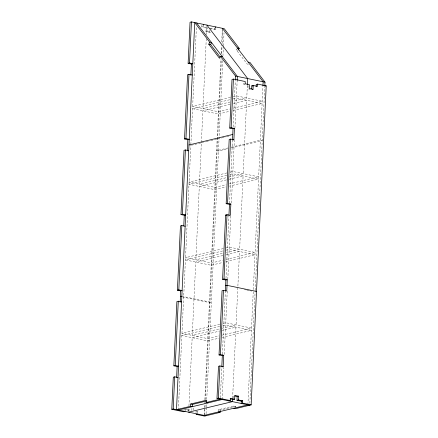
<?xml version="1.0" encoding="UTF-8"?>
<svg xmlns="http://www.w3.org/2000/svg" width="438" height="438" viewBox="0 0 438 438"><rect width="100%" height="100%" fill="white"/><g stroke="black" fill="none" stroke-linecap="round" stroke-linejoin="round"><path stroke-width="0.33" stroke-dasharray="2.19 1.64" d="M178.348 410.045L190.831 145.361M190.864 144.682L196.443 26.357M201.798 26.959L203.194 26.625L207.524 27.517L206.128 27.857L201.798 26.959L201.88 25.256M185.077 410.866L185.132 409.727M183.757 409.497L188.088 410.395L188.236 407.241M210.596 32.182L209.66 32.407L205.953 31.635L206.128 27.857M188.69 411.496L188.816 408.764M188.948 406.026L192.172 337.687L219.372 331.139M206.271 38.67L202.975 108.547L230.174 101.999M206.462 34.602L206.845 26.461M188.088 410.395L189.484 410.061L189.577 408.167M205.953 31.635L207.349 31.301L207.497 28.152M191.828 410.532L191.948 408.013M209.66 32.407L209.753 30.518M193.229 410.198L193.377 407.044M209.84 28.623L214.171 29.521L214.275 27.255M197.472 412.859L197.527 411.725L196.29 411.468M214.171 29.521L215.567 29.182L215.622 28.048M204.124 415.377L204.732 402.396M204.864 399.691L220.938 58.834M221.19 53.463L221.579 45.262M221.737 41.9L222.345 28.979M204.645 414.731L204.968 407.898M205 407.214L205.225 402.434M205.356 399.697L221.42 59.048M221.677 53.589L222 46.767M222.159 43.357L222.832 29.023M206.074 413.718L206.364 407.564M206.397 406.897L206.528 404.148M206.752 399.39L222.723 60.647M222.942 55.982L223.396 46.368M223.429 45.749L224.037 32.768M218.25 411.977L218.359 409.711L233.887 405.971L235.743 406.355L235.66 408.057M220.341 397.753L221.787 367.055M222.4 354.09L225.329 292.015M225.97 278.371L228.899 216.295M229.512 203.331L232.469 140.571M233.109 126.965L235.288 80.8M220.161 411.227L220.215 410.094L235.743 406.355M222.132 399.5L223.648 367.383M224.256 354.479L227.245 291.035M227.793 279.439L230.788 215.994M231.395 203.035L234.357 140.248M234.938 128.027L237.15 81.123M245.006 84.403L243.769 84.145L243.878 81.879M232.605 398.219L235.956 327.148L222.022 330.498M247.361 85.268L246.764 98.002L233.492 101.2M233.328 398.257L233.449 395.733M248.072 85.673L247.924 88.826L250.399 89.336M233.832 407.105L233.887 405.971M247.908 404.838L253.312 290.23M253.345 289.551L262.92 86.461M249.857 403.174L255.168 290.613M255.179 290.416L264.776 86.894M248.351 64.249L247.114 63.992L236.372 49.899L236.881 48.947M210.306 28.514L211.236 28.289L215.567 29.182M243.769 84.145L245.171 83.811M230.481 97.307L192.665 106.412L218.442 111.75L229.72 109.035M233.136 96.667L236.454 95.873L262.225 101.205L232.37 108.394M229.709 99.738L192.561 108.684L218.332 114.017L229.611 111.301M233.027 98.939L236.345 98.139L262.121 103.472L232.928 110.502M230.07 104.266L202.871 110.814L199.41 184.174L226.61 177.62M233.388 103.467L246.654 100.275L243.194 173.629L229.266 176.985M191.494 145.202L194.149 144.562M194.811 144.403L200.779 142.963M201.447 142.804L205.427 141.846M206.09 141.688L210.07 140.729M210.733 140.565L216.701 139.131M217.368 138.972L221.349 138.014M222.011 137.85L225.992 136.891M226.654 136.733L230.634 135.775M227.88 147.978L216.602 150.694L218.458 151.077L227.749 148.843M231.198 147.179L260.391 140.155L262.247 140.538L231.067 148.044M226.917 172.933L189.101 182.038L214.877 187.371L226.15 184.655M230.229 172.134L232.885 171.493L258.661 176.832L229.468 183.856M226.807 175.2L188.992 184.305L214.768 189.643L226.046 186.927M230.125 174.401L232.781 173.76L258.551 179.098L229.364 186.128M226.501 179.892L199.301 186.44L195.846 259.794L223.046 253.246M229.156 179.251L243.09 175.895L239.63 249.255L226.358 252.447M223.347 248.554L185.537 257.659L211.308 262.997L222.586 260.281M226.003 247.919L229.32 247.12L255.091 252.452L225.241 259.641M222.581 250.985L185.427 259.931L211.204 265.264L222.477 262.548M225.893 250.186L229.211 249.386L254.987 254.724L225.794 261.749M222.937 255.513L195.737 262.066L192.277 335.42L219.476 328.872M226.254 254.713L239.52 251.521L236.06 324.876L222.132 328.232M219.783 324.18L181.967 333.285L207.743 338.623L219.022 335.908M223.101 323.381L225.751 322.74L251.527 328.078L222.334 335.108M219.673 326.447L181.863 335.552L207.634 340.89L218.912 338.174M222.991 325.648L225.647 325.012L251.417 330.345L222.23 337.375M197.527 411.725L196.131 412.059L194.275 411.676M207.349 31.301L211.061 32.067M236.372 49.899L238.228 50.288M244.388 289.567L246.402 289.983M247.07 290.12L249.08 290.536M249.753 290.673L251.762 291.089M181.841 296.225L211.33 302.329L209.928 302.663L183.122 297.117M218.359 409.711L220.215 410.094M185.772 409.289L189.484 410.061"/><path stroke-width="0.66" d="M185.05 411.43L183.653 411.769L171.795 409.311L173.311 377.173L174.707 376.839L178.009 377.518L177.078 377.742M173.848 365.829L175.244 365.495L178.545 366.173L177.144 366.513L173.848 365.829L176.875 301.547L178.277 301.213L181.573 301.897M177.412 290.202L178.808 289.868L182.109 290.553L180.713 290.887L177.412 290.202L180.445 225.926L181.841 225.586L185.143 226.271M180.982 214.582L182.378 214.242L185.674 214.927L184.278 215.266L180.982 214.582L184.009 150.3L185.405 149.966L188.707 150.645L187.776 150.869M184.546 138.956L185.942 138.622L189.243 139.306L187.847 139.64L184.546 138.956L187.579 74.679L188.975 74.34L192.271 75.024M188.11 63.335L189.512 62.995L192.808 63.68L191.411 64.014L188.11 63.335L190.048 22.234L191.45 21.9L224.234 28.689L239.247 48.377L238.486 49.806M171.795 409.311L173.191 408.977L174.707 376.839M175.244 365.495L178.277 301.213M178.808 289.868L181.841 225.586M182.378 214.242L185.405 149.966M185.942 138.622L188.975 74.34M189.512 62.995L191.45 21.9M176.64 377.189L177.144 366.513M180.177 302.231L180.713 290.887M183.774 225.942L184.278 215.266M187.344 150.316L187.847 139.64M190.875 75.358L191.411 64.014M203.248 25.486L203.303 24.353M220.1 57.028L210.601 44.567L211.614 42.656L209.758 42.272L194.746 22.584L176.492 409.661L190.623 406.256L190.727 403.989L206.254 400.25L206.15 402.517L208.006 402.905M206.818 400.945L192.583 404.373L192.479 406.639L190.623 406.256M215.622 28.048L215.677 26.915M249.764 405.221L216.98 398.432L218.496 366.294L219.892 365.954L223.188 366.639L223.725 355.295L220.424 354.61L219.027 354.95L222.061 290.668L223.457 290.334L226.758 291.018L227.289 279.674L223.993 278.99L222.597 279.324L225.625 215.047L227.026 214.708L230.322 215.392L230.859 204.048L227.557 203.363L226.161 203.703L229.194 139.421L230.591 139.087L233.892 139.766L234.423 128.422L231.127 127.743L229.726 128.077L232.02 79.426L233.421 79.086L245.275 81.545L245.171 83.811L249.501 84.709L249.321 88.487L253.033 89.259L253.208 85.476L257.539 86.374L257.648 84.101L266.205 85.875L251.16 404.882L235.633 408.621L233.777 408.238M216.98 398.432L218.376 398.098L219.892 365.954M220.424 354.61L223.457 290.334M223.993 278.99L227.026 214.708M227.557 203.363L230.591 139.087M231.127 127.743L233.421 79.086M221.82 366.371L222.367 354.775M225.362 291.352L225.937 279.055M228.932 215.611L229.479 204.015M232.49 140.105L233.049 128.323M235.321 80.121L235.513 76.048L220.5 56.36L219.487 58.27L208.745 44.183L209.758 42.272M197.423 413.992L196.021 414.326L204.579 416.1L220.106 412.361L220.161 411.227M237.177 80.504L237.369 76.431L196.602 22.968M228.833 400.89L230.229 400.551L230.339 398.284L234.669 399.177L234.845 395.399L238.557 396.166L238.381 399.949L236.985 400.283L237.161 396.505L238.557 396.166M232.573 398.903L232.441 401.635L188.658 412.18M247.393 84.6L247.678 78.566L206.911 25.103M251.664 88.963L251.812 85.81L253.208 85.476M242.603 403.113L242.712 400.841L241.311 401.181L241.207 403.447L242.603 403.113L251.16 404.882M256.142 86.708L256.252 84.441L257.648 84.101M262.948 85.843L263.145 81.769L222.378 28.3M264.804 86.226L265.001 82.152L249.989 62.464L248.132 62.081M265.275 86.1L266.205 85.875M252.102 89.483L253.033 89.259M234.423 128.422L233.027 128.761L229.726 128.077M188.975 144.978L232.759 134.433M232.956 139.99L233.892 139.766M230.859 204.048L229.463 204.382L226.161 203.703M227.289 279.674L225.893 280.008L222.597 279.324M180.445 296.559L181.841 296.225M225.625 285.68L227.026 285.346L256.509 291.445M223.725 355.295L222.329 355.634L219.027 354.95M222.258 366.863L223.188 366.639M206.15 402.517L220.276 399.117M178.348 410.045L222.132 399.5M234.669 399.177L233.273 399.516L230.18 398.876M204.124 415.377L247.908 404.838M237.391 47.988L239.247 48.377M208.745 44.183L210.601 44.567M220.5 56.36L222.356 56.743M235.513 76.048L265.001 82.152M251.812 85.81L253.049 86.067M225.625 215.047L226.944 215.321M234.686 395.99L237.161 396.505M238.381 399.949L242.712 400.841M236.985 400.283L241.311 401.181M218.376 398.098L230.229 400.551M190.727 403.989L192.583 404.373M218.25 411.977L220.106 412.361M173.191 408.977L205.98 415.766"/></g></svg>
